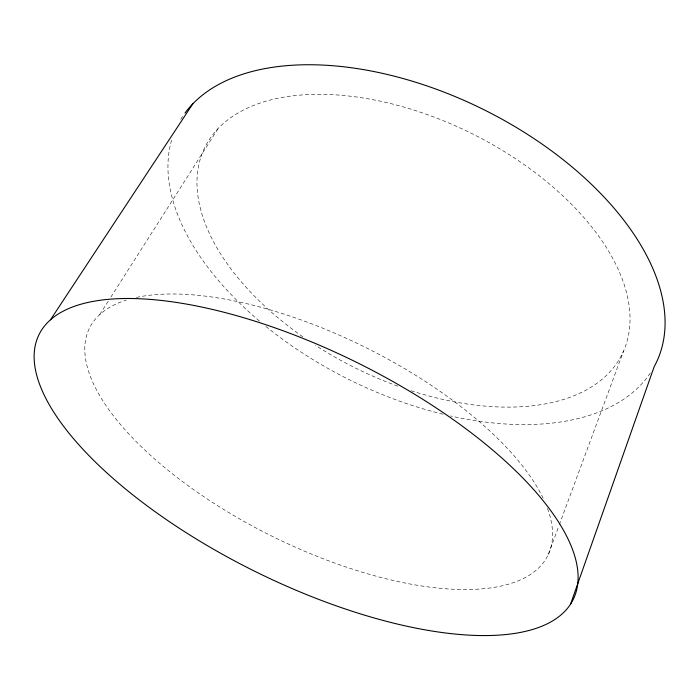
<?xml version="1.0" encoding="UTF-8"?>
<svg xmlns="http://www.w3.org/2000/svg" width="700" height="700" viewBox="0 0 700 700"><rect width="100%" height="100%" fill="white"/><g stroke="black" fill="none" stroke-linecap="round" stroke-linejoin="round"><path stroke-width="0.53" stroke-dasharray="3.5 2.62" d="M548.336 554.435L558.924 525.805M559.3 524.79L623.577 350.998M99.75 314.58L108.544 300.764M110.889 297.08L218.164 128.476M302.855 336.849A232.838 130.883 26.4 0 1 276.334 98.612A232.838 130.883 26.4 0 1 617.794 268.441A232.838 130.883 26.4 0 1 411.215 390.74M397.819 386.164A232.838 130.883 26.4 0 1 315.473 345.336M650.3 373.056A267.216 150.841 26.4 0 1 450.494 415.957M443.03 414.216A267.216 150.841 26.4 0 1 264.504 325.299M259.42 321.072A267.216 150.841 26.4 0 1 172.086 138.539M180.758 119.341A267.216 150.841 26.4 0 1 183.715 114.817M547.47 508.41A255.832 105.332 26.4 0 1 272.632 536.506A255.832 105.332 26.4 0 1 126.332 300.099M136.447 297.43A255.832 105.332 26.4 0 1 365.181 347.261A255.832 105.332 26.4 0 1 543.629 499.258"/><path stroke-width="1.05" d="M570.553 604.144A298.121 116.209 26.4 0 0 229.04 313.6A298.121 116.209 26.4 0 0 118.781 483.359A298.121 116.209 26.4 0 0 570.553 604.144L654.202 366.634A267.216 150.841 26.4 0 0 498.155 117.101A267.216 150.841 26.4 0 0 184.992 113.05M50.453 319.839L192.832 103.793"/></g></svg>
